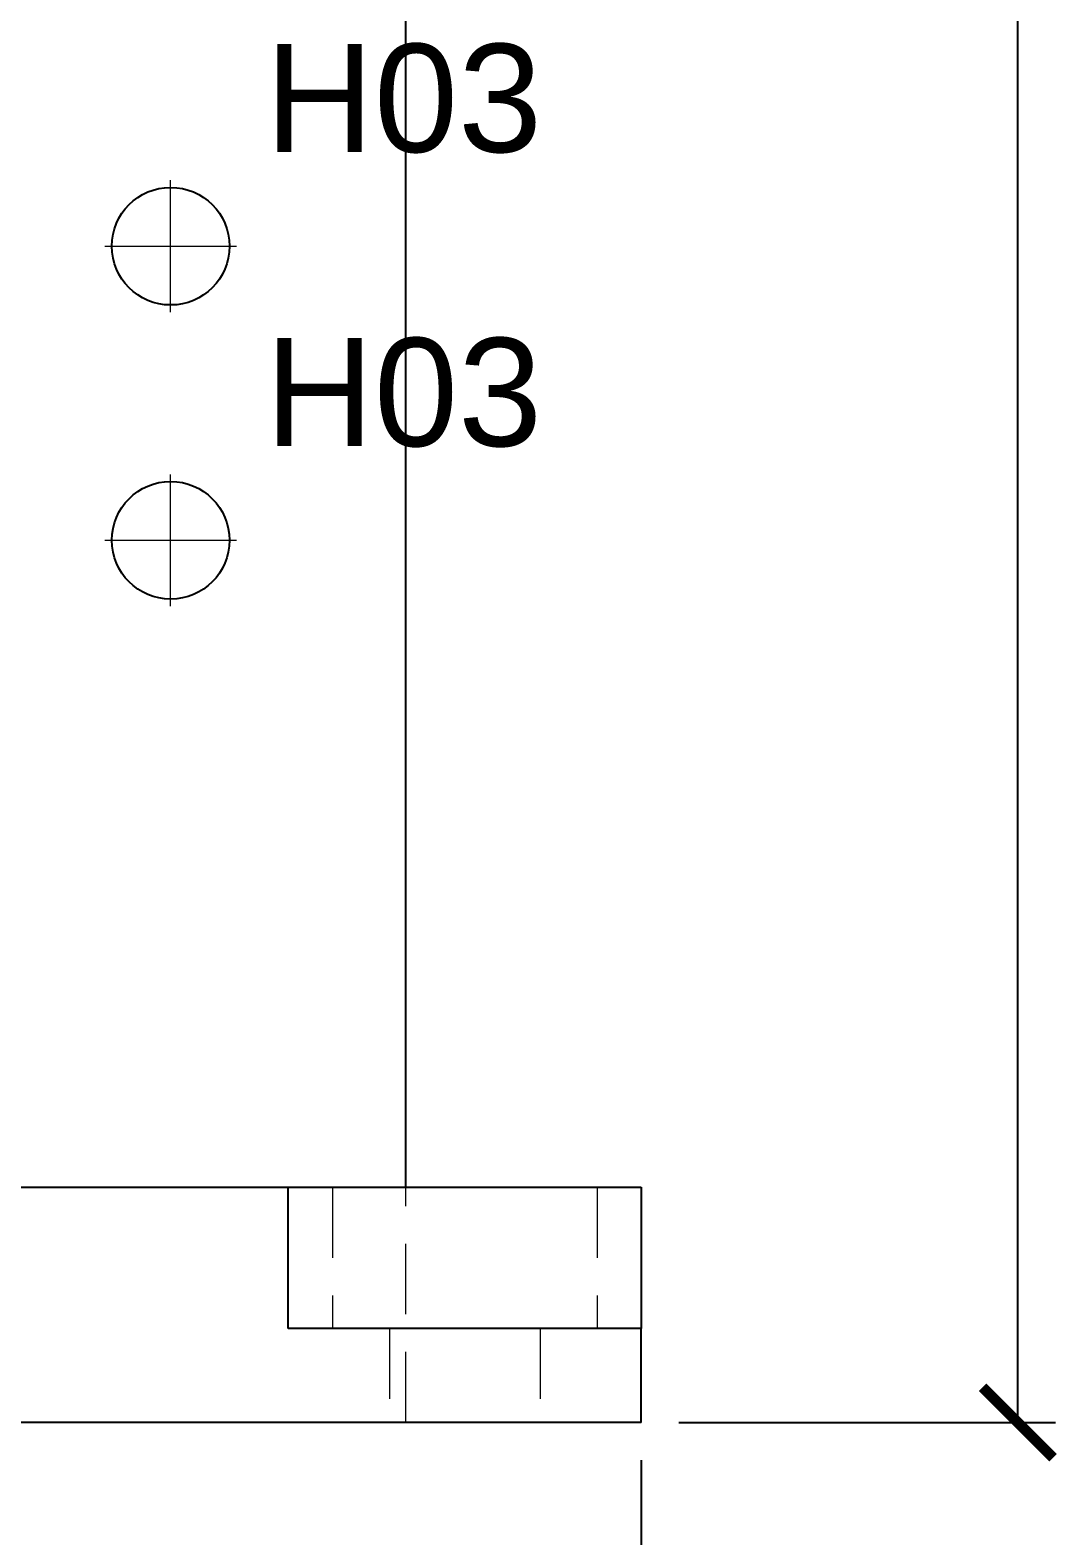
# Model space of a CAD drawing. Header units: millimetres. Extents: x 40 to 1360, y 134 to 546.
# Drawn here: x 328.5 to 372.2, y 262.7 to 326.7 of the extents above; entities that cross this region are included whole.
import ezdxf

# ---------------------------------------------------------------- set-up
doc = ezdxf.new("R2010")
doc.units = ezdxf.units.MM
doc.linetypes.add('WP_HIDDEN', pattern=[2.3, 1.5, -0.8])
for name, color, linetype, lineweight in [('ANNOTATIONS', 7, 'CONTINUOUS', 18), ('DIMENSIONS', 7, 'CONTINUOUS', 18), ('HIDDEN', 7, 'WP_HIDDEN', 13), ('VISIBLE', 7, 'CONTINUOUS', 25)]:
    doc.layers.add(name, color=color, linetype=linetype, lineweight=lineweight)
doc.styles.add('CJK', font='Arial Unicode.ttf')
doc.styles.add('OpenSansCondensed-Light', font='OpenSansCondensed-Light.ttf')
doc.dimstyles.new('EZDXF', dxfattribs={"dimtxt": 0.25, "dimasz": 0.175, "dimexe": 0.375, "dimexo": 0.125, "dimgap": 0.1, "dimtad": 1, "dimlfac": 100, "dimzin": 12, "dimdsep": 46, "dimtxsty": 'OpenSansCondensed-Light', "dimblk": 'ARCHTICK', "dimcen": 2.5, "dimazin": 3, "dimtfac": 0.5, "dimtmove": 2, "dimatfit": 3})

# ---------------------------------------------------------------- blocks, each defined once
blk = doc.blocks.new('_ARCHTICK')
at = {"color": 0, "linetype": 'BYBLOCK', "const_width": 0.15}
blk.add_lwpolyline([(-0.5, -0.5), (0.5, 0.5)], dxfattribs=at)

msp = doc.modelspace()

# ---------------------------------------------------------------- linework, layer by layer
at = {"layer": 'ANNOTATIONS'}
for p, q in [((334.5, 314.7), (334.5, 320.3)), ((331.7, 317.5), (337.3, 317.5)), ((334.5, 302.2), (334.5, 307.8)), ((331.7, 305), (337.3, 305))]:
    msp.add_line(p, q, dxfattribs=at)
at = {"layer": 'HIDDEN', "ltscale": 2}
for p, q in [((344.5, 277.5), (344.5, 492.5)), ((299.5, 277.5), (344.5, 277.5)), ((341.375, 277.5), (341.375, 271.5)), ((344.5, 267.5), (344.5, 277.5)), ((347.5, 277.5), (354.5, 277.5)), ((352.625, 277.5), (352.625, 271.5)), ((354.5, 267.5), (354.5, 277.5)), ((343.8, 271.5), (343.8, 267.5)), ((350.2, 271.5), (350.2, 267.5)), ((299.5, 267.5), (344.5, 267.5)), ((347.5, 267.5), (354.5, 267.5))]:
    msp.add_line(p, q, dxfattribs=at)
for points in [[(352.625, 277.5), (352.48397, 277.5), (352.06795, 277.5), (351.3978, 277.5), (350.50713, 277.5), (349.4406, 277.5), (348.25168, 277.5), (347, 277.5), (345.74832, 277.5), (344.5594, 277.5), (343.49287, 277.5), (342.6022, 277.5), (341.93205, 277.5), (341.51603, 277.5), (341.375, 277.5)], [(341.375, 277.5), (341.41037, 277.5), (341.51603, 277.5), (341.69066, 277.5), (341.93205, 277.5), (342.23718, 277.5), (342.6022, 277.5), (343.02252, 277.5), (343.49287, 277.5), (344.00732, 277.5), (344.5594, 277.5), (345.14218, 277.5), (345.74832, 277.5), (346.3702, 277.5), (347, 277.5)], [(344.5, 277.5), (344.51886, 277.5), (344.57522, 277.5), (344.66835, 277.5), (344.79709, 277.5), (344.95983, 277.5), (345.15451, 277.5), (345.37868, 277.5), (345.62953, 277.5), (345.9039, 277.5), (346.19835, 277.5), (346.50916, 277.5), (346.83244, 277.5), (347.16411, 277.5), (347.5, 277.5)], [(347, 277.5), (347.6298, 277.5), (348.25168, 277.5), (348.85782, 277.5), (349.4406, 277.5), (349.99268, 277.5), (350.50713, 277.5), (350.97748, 277.5), (351.3978, 277.5), (351.76282, 277.5), (352.06795, 277.5), (352.30934, 277.5), (352.48397, 277.5), (352.58963, 277.5), (352.625, 277.5)], [(352.625, 271.5), (352.48397, 271.5), (352.06795, 271.5), (351.3978, 271.5), (350.50713, 271.5), (349.4406, 271.5), (348.25168, 271.5), (347, 271.5), (345.74832, 271.5), (344.5594, 271.5), (343.49287, 271.5), (342.6022, 271.5), (341.93205, 271.5), (341.51603, 271.5), (341.375, 271.5)], [(341.375, 271.5), (341.41037, 271.5), (341.51603, 271.5), (341.69066, 271.5), (341.93205, 271.5), (342.23718, 271.5), (342.6022, 271.5), (343.02252, 271.5), (343.49287, 271.5), (344.00732, 271.5), (344.5594, 271.5), (345.14218, 271.5), (345.74832, 271.5), (346.3702, 271.5), (347, 271.5)], [(350.2, 271.5), (350.11977, 271.5), (349.8831, 271.5), (349.50186, 271.5), (348.99517, 271.5), (348.38843, 271.5), (347.71207, 271.5), (347, 271.5), (346.28793, 271.5), (345.61157, 271.5), (345.00483, 271.5), (344.49814, 271.5), (344.1169, 271.5), (343.88023, 271.5), (343.8, 271.5)], [(343.8, 271.5), (343.82012, 271.5), (343.88023, 271.5), (343.97957, 271.5), (344.1169, 271.5), (344.29048, 271.5), (344.49814, 271.5), (344.73726, 271.5), (345.00483, 271.5), (345.2975, 271.5), (345.61157, 271.5), (345.94311, 271.5), (346.28793, 271.5), (346.64171, 271.5), (347, 271.5)], [(347, 271.5), (347.6298, 271.5), (348.25168, 271.5), (348.85782, 271.5), (349.4406, 271.5), (349.99268, 271.5), (350.50713, 271.5), (350.97748, 271.5), (351.3978, 271.5), (351.76282, 271.5), (352.06795, 271.5), (352.30934, 271.5), (352.48397, 271.5), (352.58963, 271.5), (352.625, 271.5)], [(347, 271.5), (347.35829, 271.5), (347.71207, 271.5), (348.05689, 271.5), (348.38843, 271.5), (348.7025, 271.5), (348.99517, 271.5), (349.26274, 271.5), (349.50186, 271.5), (349.70952, 271.5), (349.8831, 271.5), (350.02043, 271.5), (350.11977, 271.5), (350.17988, 271.5), (350.2, 271.5)], [(350.2, 267.5), (350.11977, 267.5), (349.8831, 267.5), (349.50186, 267.5), (348.99517, 267.5), (348.38843, 267.5), (347.71207, 267.5), (347, 267.5), (346.28793, 267.5), (345.61157, 267.5), (345.00483, 267.5), (344.49814, 267.5), (344.1169, 267.5), (343.88023, 267.5), (343.8, 267.5)], [(343.8, 267.5), (343.82012, 267.5), (343.88023, 267.5), (343.97957, 267.5), (344.1169, 267.5), (344.29048, 267.5), (344.49814, 267.5), (344.73726, 267.5), (345.00483, 267.5), (345.2975, 267.5), (345.61157, 267.5), (345.94311, 267.5), (346.28793, 267.5), (346.64171, 267.5), (347, 267.5)], [(344.5, 267.5), (344.51886, 267.5), (344.57522, 267.5), (344.66835, 267.5), (344.79709, 267.5), (344.95983, 267.5), (345.15451, 267.5), (345.37868, 267.5), (345.62953, 267.5), (345.9039, 267.5), (346.19835, 267.5), (346.50916, 267.5), (346.83244, 267.5), (347.16411, 267.5), (347.5, 267.5)], [(347, 267.5), (347.35829, 267.5), (347.71207, 267.5), (348.05689, 267.5), (348.38843, 267.5), (348.7025, 267.5), (348.99517, 267.5), (349.26274, 267.5), (349.50186, 267.5), (349.70952, 267.5), (349.8831, 267.5), (350.02043, 267.5), (350.11977, 267.5), (350.17988, 267.5), (350.2, 267.5)]]:
    msp.add_lwpolyline(points, dxfattribs=at)
at = {"layer": 'VISIBLE'}
for p, q in [((344.5, 280.5), (344.5, 492.5)), ((304.51, 277.5), (339.5, 277.5)), ((339.5, 277.5), (354.5, 277.5)), ((339.5, 271.5), (339.5, 277.5)), ((354.5, 277.5), (354.5, 271.5)), ((354.5, 271.5), (339.5, 271.5)), ((354.5, 267.5), (354.5, 271.5)), ((354.5, 267.5), (289.5, 267.5))]:
    msp.add_line(p, q, dxfattribs=at)
msp.add_lwpolyline([(344.5, 277.5), (344.5, 277.51886), (344.5, 277.57522), (344.5, 277.66835), (344.5, 277.79709), (344.5, 277.95983), (344.5, 278.15451), (344.5, 278.37868), (344.5, 278.62953), (344.5, 278.9039), (344.5, 279.19835), (344.5, 279.50916), (344.5, 279.83244), (344.5, 280.16411), (344.5, 280.5)], dxfattribs=at)
for centre in [(334.5, 317.5), (334.5, 305)]:
    msp.add_circle(centre, 2.5, dxfattribs=at)

# ---------------------------------------------------------------- texts
at = {"layer": 'ANNOTATIONS', "style": 'CJK'}
for p in [(338.5, 321.5), (338.5, 309)]:
    msp.add_text('H03', height=4.6, dxfattribs=at).set_placement(p)

# ---------------------------------------------------------------- dimensions: what is measured, and where the dimension line sits
at = {"layer": 'DIMENSIONS'}
msp.add_linear_dim(base=(370.5, 267.5), p1=(354.5, 267.5), p2=(354.5, 492.5), angle=90, dimstyle='EZDXF', override={"dimtxt": 5.2, "dimasz": 3, "dimexe": 1.6, "dimexo": 1.6, "dimgap": 2, "dimdec": 4, "dimlfac": 1, "dimzin": 8, "dimtxsty": 'CJK', "dimclrd": 7, "dimclre": 7, "dimclrt": 7}, dxfattribs=at).render()
msp.add_linear_dim(base=(289.5, 251.5), p1=(289.5, 267.5), p2=(354.5, 267.5), dimstyle='EZDXF', override={"dimtxt": 5.2, "dimasz": 3, "dimexe": 1.6, "dimexo": 1.6, "dimgap": 2, "dimdec": 4, "dimlfac": 1, "dimzin": 8, "dimtxsty": 'CJK', "dimclrd": 7, "dimclre": 7, "dimclrt": 7}, dxfattribs=at).render()

doc.saveas('drawing.dxf')
